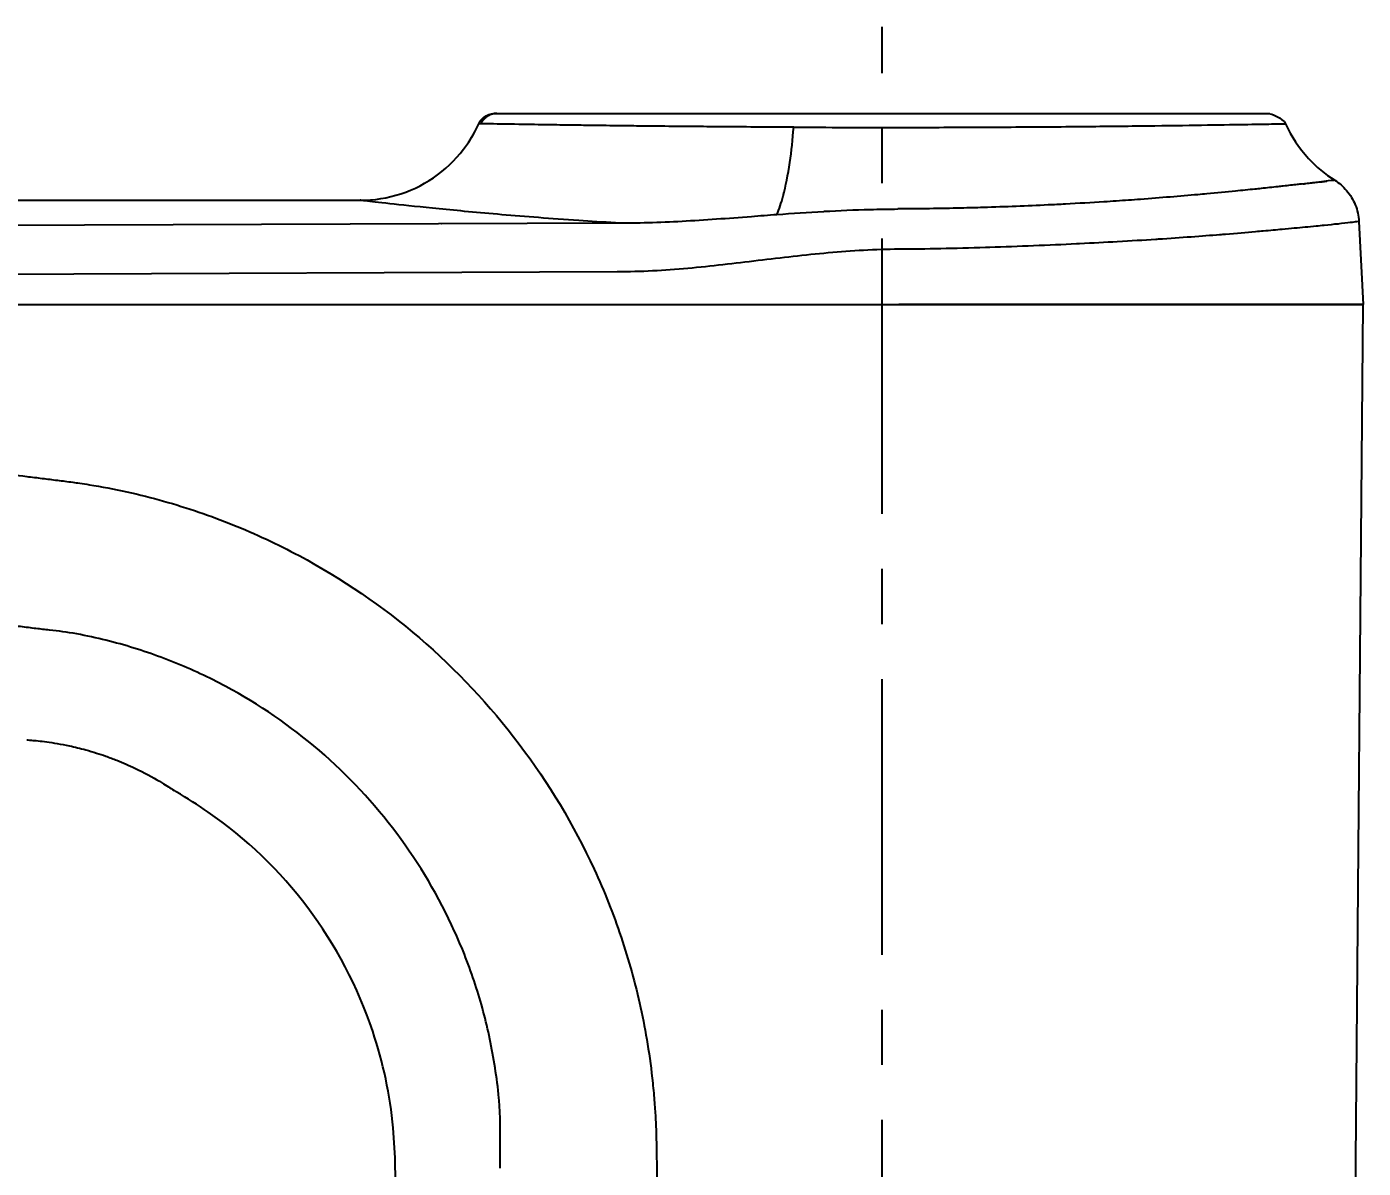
# Model space of a CAD drawing. Header units: millimetres. Extents: x 5401 to 6241, y 1473 to 2067.
# Drawn here: x 5730.8 to 5807.8, y 1792.5 to 1858.2 of the extents above; entities that cross this region are included whole.
import ezdxf

# ---------------------------------------------------------------- set-up
doc = ezdxf.new("R2010")
doc.units = ezdxf.units.MM
doc.linetypes.add('CENTERX2', pattern=[101.6, 63.5, -12.7, 12.7, -12.7])
doc.layers.add('CENTER', color=1, linetype='CENTERX2')
doc.layers.add('DIM', color=3, linetype='Continuous')
doc.styles.get("Standard").update_dxf_attribs({"font": 'arial.ttf'})
doc.dimstyles.new('사본 ISO-25', dxfattribs={"dimtxt": 7, "dimasz": 7, "dimexe": 2.1, "dimexo": 2.1, "dimgap": 2, "dimtad": 1, "dimtih": 1, "dimtoh": 1, "dimdec": 1, "dimdsep": 46, "dimtxsty": 'Standard', "dimcen": 0, "dimclrd": 3, "dimclre": 3, "dimclrt": 4, "dimazin": 2, "dimtp": 0.1, "dimtm": 0.1, "dimtfac": 0.714286, "dimtdec": 1, "dimtmove": 0, "dimatfit": 3, "dimfxl": 1, "dimarcsym": 0})

# ---------------------------------------------------------------- blocks, each defined once
blk = doc.blocks.new('*D42')
at = {"layer": 'DIM', "color": 3, "lineweight": -2, "transparency": 16777216}
for p, q in [((5659.608, 1811.884), (5659.608, 1681.137)), ((5665.608, 1683.237), (5707.985, 1683.237)), ((5774.09, 1683.237), (5731.712, 1683.237))]:
    blk.add_line(p, q, dxfattribs=at)
at = {"layer": 'DIM', "color": 3, "transparency": 16777216}
for points in [[(5665.608, 1684.237), (5665.608, 1682.237), (5659.608, 1683.237)], [(5774.09, 1684.237), (5774.09, 1682.237), (5780.09, 1683.237)]]:
    blk.add_solid(points, dxfattribs=at)
at = {"layer": 'DIM', "color": 4, "transparency": 16777216, "insert": (5719.849, 1683.237), "char_height": 6, "attachment_point": 5}
blk.add_mtext('120.5', dxfattribs=at)
blk = doc.blocks.new('*D50')
at = {"layer": 'DIM', "color": 3, "lineweight": -2, "transparency": 16777216}
for start, end in [(260.478093, 264.39157), (265.607865, 269.521907)]:
    blk.add_arc((5780.09, 2497.272), 719.056, start, end, dxfattribs=at)
at = {"layer": 'DIM', "color": 3, "transparency": 16777216}
for points in [[(5660.97, 1787.138), (5661.31, 1789.109), (5655.227, 1789.14)], [(5774.094, 1779.241), (5774.086, 1777.241), (5780.09, 1778.216)]]:
    blk.add_solid(points, dxfattribs=at)
at = {"layer": 'DIM', "color": 4, "transparency": 16777216, "insert": (5717.42, 1780.952), "char_height": 6, "attachment_point": 5}
blk.add_mtext('10°', dxfattribs=at)
blk = doc.blocks.new('*D51')
at = {"layer": 'DIM', "color": 3, "lineweight": -2, "transparency": 16777216}
for p, q in [((5657.508, 1813.984), (5623.224, 1813.984)), ((5625.324, 1807.984), (5625.324, 1763.674)), ((5625.324, 1709.237), (5625.324, 1753.547)), ((5751.49, 1703.237), (5623.224, 1703.237))]:
    blk.add_line(p, q, dxfattribs=at)
at = {"layer": 'DIM', "color": 3, "transparency": 16777216}
for points in [[(5624.324, 1807.984), (5626.324, 1807.984), (5625.324, 1813.984)], [(5624.324, 1709.237), (5626.324, 1709.237), (5625.324, 1703.237)]]:
    blk.add_solid(points, dxfattribs=at)
at = {"layer": 'DIM', "color": 4, "transparency": 16777216, "insert": (5625.324, 1758.61), "char_height": 6, "attachment_point": 5}
blk.add_mtext('110.7', dxfattribs=at)

msp = doc.modelspace()

# ---------------------------------------------------------------- linework, layer by layer
at = {"extrusion": (0, 1, 0)}
for p, q in [((5767.49, 1852.499), (5767.49, 1852.5)), ((5792.69, 1853.237), (5792.69, 1853.237)), ((5644.745, 1848.237), (5750.019, 1848.237)), ((5651.65, 1846.491), (5764.721, 1846.935)), ((5804.569, 1846.692), (5804.569, 1846.692)), ((5807.552, 1847.015), (5807.803, 1842.237)), ((5764.826, 1844.108), (5651.754, 1843.669)), ((5651.757, 1842.237), (5781.057, 1842.237)), ((5651.759, 1842.237), (5781.057, 1842.237)), ((5807.803, 1842.237), (5781.057, 1842.237)), ((5781.057, 1842.237), (5807.803, 1842.237)), ((5806.59, 1703.237), (5807.803, 1842.237))]:
    msp.add_line(p, q, dxfattribs=at)
for points, knots in [([(5750.019, 1848.237), (5750.81, 1848.237), (5751.611, 1848.365), (5753.117, 1848.861), (5753.84, 1849.234), (5755.119, 1850.181), (5755.69, 1850.764), (5756.421, 1851.803), (5756.659, 1852.217), (5756.854, 1852.649)], [0.0000619, 0.0000619, 0.0000619, 0.0000619, 0.2373652, 0.2373652, 0.4756, 0.4756, 0.7145693, 0.7145693, 0.8565747, 0.8565747, 0.8565747, 0.8565747]), ([(5756.854, 1852.649), (5756.897, 1852.745), (5756.957, 1852.836), (5757.101, 1852.992), (5757.186, 1853.059), (5757.372, 1853.162), (5757.474, 1853.2), (5757.64, 1853.231), (5757.703, 1853.237), (5757.765, 1853.237)], [0, 0, 0, 0, 0.0318573, 0.0318573, 0.0636441, 0.0636441, 0.095511, 0.095511, 0.1142448, 0.1142448, 0.1142448, 0.1142448]), ([(5757.887, 1853.237), (5757.804, 1853.237), (5757.719, 1853.226), (5757.634, 1853.204), (5757.54, 1853.179), (5757.446, 1853.139), (5757.36, 1853.085), (5757.275, 1853.031), (5757.198, 1852.964), (5757.133, 1852.889), (5757.069, 1852.814), (5757.018, 1852.731), (5756.98, 1852.646)], [0.0081569, 0.0081569, 0.0081569, 0.0081569, 0.2354314, 0.2354314, 0.2354314, 0.4903747, 0.4903747, 0.4903747, 0.7453181, 0.7453181, 0.7453181, 1, 1, 1, 1]), ([(5774.99, 1852.447), (5774.492, 1852.449), (5773.997, 1852.451), (5773.505, 1852.453), (5773.269, 1852.455), (5773.033, 1852.456), (5772.799, 1852.457), (5772.084, 1852.461), (5771.38, 1852.466), (5770.691, 1852.471), (5770.212, 1852.475), (5769.74, 1852.479), (5769.279, 1852.483), (5768.608, 1852.488), (5767.958, 1852.494), (5767.323, 1852.501), (5767.125, 1852.503), (5766.928, 1852.505), (5766.733, 1852.507), (5766.305, 1852.512), (5765.885, 1852.517), (5765.477, 1852.522), (5764.882, 1852.529), (5764.312, 1852.536), (5763.771, 1852.542), (5763.611, 1852.544), (5763.453, 1852.546), (5763.298, 1852.548), (5762.929, 1852.553), (5762.575, 1852.558), (5762.233, 1852.563), (5761.748, 1852.57), (5761.29, 1852.576), (5760.861, 1852.583), (5760.731, 1852.585), (5760.604, 1852.587), (5760.48, 1852.589), (5760.194, 1852.593), (5759.924, 1852.597), (5759.67, 1852.601), (5758.944, 1852.612), (5758.355, 1852.622), (5757.903, 1852.63), (5757.606, 1852.635), (5757.368, 1852.64), (5757.195, 1852.642), (5757.106, 1852.644), (5757.034, 1852.645), (5756.98, 1852.646)], [0, 0, 0, 0, 0.053253, 0.053253, 0.053253, 0.0788125, 0.0788125, 0.0788125, 0.15684, 0.15684, 0.15684, 0.2110441, 0.2110441, 0.2110441, 0.2899397, 0.2899397, 0.2899397, 0.3146036, 0.3146036, 0.3146036, 0.3688353, 0.3688353, 0.3688353, 0.4477309, 0.4477309, 0.4477309, 0.4711162, 0.4711162, 0.4711162, 0.5266265, 0.5266265, 0.5266265, 0.6055221, 0.6055221, 0.6055221, 0.6294024, 0.6294024, 0.6294024, 0.6844177, 0.6844177, 0.6844177, 0.8422088, 0.8422088, 0.8422088, 0.9462383, 0.9462383, 0.9462383, 1, 1, 1, 1]), ([(5757.887, 1853.237), (5758.134, 1853.237), (5758.765, 1853.237), (5760.703, 1853.237), (5762.028, 1853.237), (5764.083, 1853.237), (5764.58, 1853.237), (5765.098, 1853.237)], [0, 0, 0, 0, 0.70365, 0.70365, 1.404578, 1.404578, 1.613434, 1.613434, 1.613434, 1.613434]), ([(5765.098, 1853.237), (5765.416, 1853.237), (5765.742, 1853.237), (5766.076, 1853.237), (5766.31, 1853.237), (5766.548, 1853.237), (5766.79, 1853.237)], [0.24036535, 0.24036535, 0.24036535, 0.24036535, 0.25942249, 0.25942249, 0.25942249, 0.27277649, 0.27277649, 0.27277649, 0.27277649]), ([(5766.79, 1853.237), (5768.741, 1853.237), (5770.957, 1853.237), (5774.939, 1853.237), (5776.69, 1853.237), (5778.444, 1853.237)], [0, 0, 0, 0, 0.726322, 0.726322, 1.253833, 1.253833, 1.253833, 1.253833]), ([(5774.99, 1852.447), (5775.968, 1852.443), (5778.45, 1852.434), (5782.54, 1852.435), (5787.014, 1852.452), (5791.236, 1852.483), (5795.026, 1852.523), (5798.252, 1852.566), (5800.79, 1852.605), (5802.506, 1852.634), (5803.224, 1852.646), (5803.327, 1852.649), (5803.327, 1852.649)], [0, 0, 0, 0, 0.0725489, 0.1820551, 0.2915612, 0.4010673, 0.5105735, 0.6200796, 0.7295858, 0.8390919, 0.9485981, 0.999801, 0.999801, 0.999801, 0.999801]), ([(5784.923, 1853.237), (5785.518, 1853.237), (5786.106, 1853.237), (5786.686, 1853.237), (5787.101, 1853.237), (5787.511, 1853.237), (5787.916, 1853.237), (5788.878, 1853.237), (5789.811, 1853.237), (5790.708, 1853.237), (5791.226, 1853.237), (5791.733, 1853.237), (5792.226, 1853.237)], [0.5538947, 0.5538947, 0.5538947, 0.5538947, 0.5807864, 0.5807864, 0.5807864, 0.6, 0.6, 0.6, 0.6456651, 0.6456651, 0.6456651, 0.6720413, 0.6720413, 0.6720413, 0.6720413]), ([(5792.226, 1853.237), (5792.75, 1853.237), (5793.258, 1853.237), (5793.751, 1853.237), (5793.945, 1853.237), (5794.137, 1853.237), (5794.326, 1853.237), (5794.69, 1853.237), (5795.045, 1853.237), (5795.39, 1853.237)], [0.67204127, 0.67204127, 0.67204127, 0.67204127, 0.7, 0.7, 0.7, 0.71100441, 0.71100441, 0.71100441, 0.73219908, 0.73219908, 0.73219908, 0.73219908]), ([(5795.39, 1853.237), (5797.158, 1853.237), (5798.671, 1853.237), (5800.921, 1853.237), (5801.699, 1853.237), (5802.206, 1853.237), (5802.288, 1853.237), (5802.367, 1853.237), (5802.386, 1853.237), (5802.404, 1853.237), (5802.408, 1853.237), (5802.412, 1853.237), (5802.413, 1853.237), (5802.414, 1853.237), (5802.415, 1853.237), (5802.415, 1853.237), (5802.415, 1853.237), (5802.415, 1853.237), (5802.415, 1853.237), (5802.415, 1853.237), (5802.415, 1853.237), (5802.415, 1853.237), (5802.415, 1853.237), (5802.416, 1853.237), (5803.177, 1852.978), (5803.326, 1852.648)], [0, 0, 0, 0, 0.724911, 0.724911, 1.429353, 1.429353, 1.622658, 1.622658, 1.715944, 1.715944, 1.760695, 1.760695, 1.782139, 1.782139, 1.798222, 1.798222, 1.801237, 1.801237, 1.801796, 1.801796, 1.801866, 1.801866, 1.801887, 1.801887, 1.910383, 1.910383, 1.910383, 1.910383]), ([(5803.327, 1852.649), (5803.655, 1851.921), (5804.107, 1851.239), (5805.092, 1850.171), (5805.604, 1849.744), (5806.158, 1849.395)], [0, 0, 0, 0, 0.2393754, 0.2393754, 0.4358844, 0.4358844, 0.4358844, 0.4358844]), ([(5774.027, 1847.422), (5774.153, 1847.712), (5774.276, 1848.072), (5774.388, 1848.492), (5774.536, 1849.046), (5774.667, 1849.704), (5774.771, 1850.409), (5774.867, 1851.065), (5774.94, 1851.76), (5774.99, 1852.447)], [0, 0, 0, 0, 0.2819874, 0.2819874, 0.2819874, 0.6541768, 0.6541768, 0.6541768, 1, 1, 1, 1]), ([(5806.158, 1849.395), (5806.158, 1849.395), (5806.158, 1849.395), (5806.158, 1849.395), (5806.158, 1849.395), (5806.155, 1849.394), (5806.149, 1849.393), (5806.105, 1849.388), (5805.899, 1849.363), (5805.54, 1849.32), (5805.36, 1849.299), (5805.141, 1849.274), (5804.884, 1849.244), (5804.692, 1849.221), (5804.478, 1849.197), (5804.242, 1849.17), (5804.162, 1849.161), (5804.08, 1849.151), (5803.996, 1849.142), (5803.747, 1849.114), (5803.477, 1849.084), (5803.186, 1849.052), (5803.086, 1849.041), (5802.983, 1849.03), (5802.878, 1849.018), (5802.575, 1848.985), (5802.252, 1848.951), (5801.912, 1848.915), (5801.793, 1848.902), (5801.672, 1848.89), (5801.549, 1848.877), (5801.197, 1848.84), (5800.827, 1848.803), (5800.442, 1848.764), (5799.922, 1848.713), (5799.372, 1848.66), (5798.791, 1848.607), (5798.622, 1848.591), (5798.451, 1848.576), (5798.278, 1848.56), (5797.253, 1848.469), (5796.14, 1848.378), (5794.972, 1848.291), (5794.741, 1848.274), (5794.508, 1848.257), (5794.272, 1848.24), (5793.812, 1848.208), (5793.343, 1848.176), (5792.865, 1848.145), (5792.143, 1848.099), (5791.4, 1848.055), (5790.641, 1848.015), (5790.314, 1847.998), (5789.984, 1847.981), (5789.652, 1847.965), (5788.438, 1847.907), (5787.188, 1847.858), (5785.918, 1847.82), (5785.492, 1847.808), (5785.065, 1847.796), (5784.636, 1847.786), (5783.433, 1847.758), (5782.215, 1847.74), (5780.994, 1847.735)], [0.4659616, 0.4659616, 0.4659616, 0.4659616, 0.4661648, 0.4661648, 0.4661648, 0.4749739, 0.4749739, 0.4749739, 0.5413578, 0.5413578, 0.5413578, 0.5746572, 0.5746572, 0.5746572, 0.5996236, 0.5996236, 0.5996236, 0.6080763, 0.6080763, 0.6080763, 0.6329883, 0.6329883, 0.6329883, 0.6415876, 0.6415876, 0.6415876, 0.666353, 0.666353, 0.666353, 0.6749955, 0.6749955, 0.6749955, 0.6997177, 0.6997177, 0.6997177, 0.7330824, 0.7330824, 0.7330824, 0.7427492, 0.7427492, 0.7427492, 0.7998118, 0.7998118, 0.7998118, 0.8110982, 0.8110982, 0.8110982, 0.8331765, 0.8331765, 0.8331765, 0.8665412, 0.8665412, 0.8665412, 0.8808814, 0.8808814, 0.8808814, 0.9332706, 0.9332706, 0.9332706, 0.9508234, 0.9508234, 0.9508234, 1, 1, 1, 1]), ([(5806.158, 1849.394), (5806.415, 1849.232), (5806.648, 1849.027), (5807.053, 1848.551), (5807.223, 1848.268), (5807.462, 1847.667), (5807.535, 1847.34), (5807.552, 1847.015)], [0, 0, 0, 0, 0.0911499, 0.0911499, 0.187508, 0.187508, 0.2853465, 0.2853465, 0.2853465, 0.2853465]), ([(5804.319, 1849.179), (5804.382, 1849.186), (5804.443, 1849.193), (5804.502, 1849.199), (5805.006, 1849.256), (5805.397, 1849.302), (5805.673, 1849.336), (5805.686, 1849.338), (5805.699, 1849.339), (5805.712, 1849.341)], [0.3352859, 0.3352859, 0.3352859, 0.3352859, 0.34205079, 0.34205079, 0.34205079, 0.39943537, 0.39943537, 0.39943537, 0.40215808, 0.40215808, 0.40215808, 0.40215808]), ([(5764.721, 1846.935), (5764, 1846.978), (5761.63, 1847.129), (5758.042, 1847.408), (5753.19, 1847.866), (5750.744, 1848.152), (5750.08, 1848.229), (5750.019, 1848.237), (5750.019, 1848.237)], [0, 0, 0, 0, 0.0798067, 0.2688909, 0.4579752, 0.8361437, 0.9306858, 0.9999858, 0.9999858, 0.9999858, 0.9999858]), ([(5764.722, 1846.935), (5765.975, 1846.922), (5768.533, 1847.005), (5771.674, 1847.242), (5773.534, 1847.385), (5774.027, 1847.422)], [0.0000231, 0.0000231, 0.0000231, 0.0000231, 0.4242381, 0.8484762, 0.9999999, 0.9999999, 0.9999999, 0.9999999]), ([(5774.027, 1847.422), (5774.914, 1847.487), (5775.812, 1847.549), (5776.718, 1847.599), (5776.726, 1847.6), (5776.734, 1847.6), (5776.741, 1847.6), (5777.616, 1847.649), (5778.497, 1847.687), (5779.385, 1847.71), (5779.919, 1847.724), (5780.457, 1847.732), (5780.994, 1847.735)], [0, 0, 0, 0, 0.391295, 0.391295, 0.391295, 0.394652, 0.394652, 0.394652, 0.772494, 0.772494, 0.772494, 1, 1, 1, 1]), ([(5807.552, 1847.015), (5807.552, 1847.014), (5807.553, 1847.014), (5807.547, 1847.013), (5807.541, 1847.011), (5807.506, 1847.007), (5807.417, 1846.997), (5807.329, 1846.986), (5807.212, 1846.971), (5807.042, 1846.951), (5806.873, 1846.93), (5806.65, 1846.905), (5806.317, 1846.869), (5806.102, 1846.846), (5805.836, 1846.818), (5805.555, 1846.789), (5805.403, 1846.774), (5805.247, 1846.758), (5805.096, 1846.743), (5804.874, 1846.721), (5804.666, 1846.701), (5804.453, 1846.681), (5804.258, 1846.662), (5804.057, 1846.643), (5803.829, 1846.622), (5803.618, 1846.602), (5803.382, 1846.581), (5803.123, 1846.557), (5802.798, 1846.528), (5802.436, 1846.495), (5802.042, 1846.46), (5801.895, 1846.447), (5801.744, 1846.433), (5801.587, 1846.42), (5801.075, 1846.374), (5800.51, 1846.325), (5799.86, 1846.272), (5799.752, 1846.263), (5799.642, 1846.254), (5799.529, 1846.245), (5798.529, 1846.165), (5797.331, 1846.075), (5795.988, 1845.987), (5795.942, 1845.984), (5795.897, 1845.981), (5795.851, 1845.978), (5795.152, 1845.932), (5794.417, 1845.887), (5793.632, 1845.843), (5792.949, 1845.805), (5792.229, 1845.767), (5791.465, 1845.73), (5791.405, 1845.727), (5791.344, 1845.724), (5791.283, 1845.721), (5789.705, 1845.645), (5787.939, 1845.571), (5786.281, 1845.518), (5786.202, 1845.515), (5786.123, 1845.512), (5786.045, 1845.51), (5784.257, 1845.454), (5782.616, 1845.425), (5781.051, 1845.413)], [0.0000034, 0.0000034, 0.0000034, 0.0000034, 0.0833333, 0.0833333, 0.0833333, 0.1666667, 0.1666667, 0.1666667, 0.25, 0.25, 0.25, 0.3333333, 0.3333333, 0.3333333, 0.3873627, 0.3873627, 0.3873627, 0.4166667, 0.4166667, 0.4166667, 0.460071, 0.460071, 0.460071, 0.5, 0.5, 0.5, 0.5369741, 0.5369741, 0.5369741, 0.5833333, 0.5833333, 0.5833333, 0.6006259, 0.6006259, 0.6006259, 0.6572498, 0.6572498, 0.6572498, 0.6666667, 0.6666667, 0.6666667, 0.75, 0.75, 0.75, 0.7528253, 0.7528253, 0.7528253, 0.7958919, 0.7958919, 0.7958919, 0.8333333, 0.8333333, 0.8333333, 0.8362947, 0.8362947, 0.8362947, 0.9130051, 0.9130051, 0.9130051, 0.9166667, 0.9166667, 0.9166667, 1, 1, 1, 1]), ([(5806.326, 1846.87), (5806.335, 1846.871), (5806.344, 1846.872), (5806.353, 1846.873), (5806.359, 1846.873), (5806.365, 1846.874), (5806.371, 1846.875)], [0.831383761, 0.831383761, 0.831383761, 0.831383761, 0.833333333, 0.833333333, 0.833333333, 0.834572947, 0.834572947, 0.834572947, 0.834572947]), ([(5679.148, 1838.051), (5679.604, 1838.002), (5680.06, 1837.954), (5680.517, 1837.905), (5690.099, 1836.884), (5699.685, 1835.908), (5709.268, 1834.859), (5714.059, 1834.335), (5718.85, 1833.792), (5723.63, 1833.217), (5724.825, 1833.073), (5726.019, 1832.927), (5727.218, 1832.777), (5728.418, 1832.627), (5729.621, 1832.474), (5730.808, 1832.324), (5731.104, 1832.287), (5731.4, 1832.25), (5731.694, 1832.213), (5731.989, 1832.177), (5732.282, 1832.141), (5732.573, 1832.105), (5732.864, 1832.069), (5733.154, 1832.033), (5733.459, 1831.992), (5733.589, 1831.974), (5733.722, 1831.955), (5733.859, 1831.936)], [0, 0, 0, 0, 0.025, 0.025, 0.025, 0.55, 0.55, 0.55, 0.8125, 0.8125, 0.8125, 0.878125, 0.878125, 0.878125, 0.94375, 0.94375, 0.94375, 0.960156, 0.960156, 0.960156, 0.976562, 0.976562, 0.976562, 0.992969, 0.992969, 0.992969, 1, 1, 1, 1]), ([(5758.089, 1792.462), (5758.085, 1792.762), (5758.08, 1793.064), (5758.079, 1793.347), (5758.077, 1793.912), (5758.09, 1794.396), (5758.088, 1794.877), (5758.087, 1795.117), (5758.082, 1795.355), (5758.069, 1795.626), (5758.056, 1795.897), (5758.035, 1796.2), (5758.008, 1796.5), (5757.955, 1797.1), (5757.877, 1797.689), (5757.789, 1798.255), (5757.7, 1798.821), (5757.602, 1799.365), (5757.489, 1799.903), (5757.264, 1800.979), (5756.981, 1802.029), (5756.643, 1803.064), (5756.304, 1804.099), (5755.909, 1805.118), (5755.459, 1806.113), (5753.659, 1810.09), (5750.98, 1813.675), (5747.668, 1816.528), (5746.012, 1817.954), (5744.197, 1819.198), (5742.27, 1820.228), (5741.307, 1820.743), (5740.316, 1821.205), (5739.305, 1821.612), (5738.295, 1822.018), (5737.265, 1822.369), (5736.188, 1822.671), (5735.65, 1822.821), (5735.101, 1822.96), (5734.539, 1823.081), (5733.977, 1823.203), (5733.402, 1823.307), (5732.882, 1823.379), (5732.622, 1823.415), (5732.376, 1823.442), (5732.125, 1823.47), (5731.875, 1823.498), (5731.62, 1823.525), (5731.34, 1823.559), (5731.061, 1823.593), (5730.755, 1823.632), (5730.453, 1823.672), (5730.151, 1823.711), (5729.852, 1823.75), (5729.552, 1823.789), (5728.356, 1823.946), (5727.157, 1824.102), (5725.961, 1824.259), (5724.766, 1824.416), (5723.574, 1824.574), (5722.381, 1824.732), (5717.61, 1825.365), (5712.835, 1826.015), (5708.063, 1826.672), (5698.519, 1827.987), (5688.986, 1829.332), (5679.447, 1830.645), (5669.908, 1831.958), (5660.363, 1833.239), (5650.803, 1834.444)], [0, 0, 0, 0, 0.0068966, 0.0068966, 0.0068966, 0.0206897, 0.0206897, 0.0206897, 0.0275862, 0.0275862, 0.0275862, 0.0344828, 0.0344828, 0.0344828, 0.0482759, 0.0482759, 0.0482759, 0.062069, 0.062069, 0.062069, 0.0896552, 0.0896552, 0.0896552, 0.1172414, 0.1172414, 0.1172414, 0.2275862, 0.2275862, 0.2275862, 0.2827586, 0.2827586, 0.2827586, 0.3103448, 0.3103448, 0.3103448, 0.337931, 0.337931, 0.337931, 0.3517241, 0.3517241, 0.3517241, 0.3655172, 0.3655172, 0.3655172, 0.3724138, 0.3724138, 0.3724138, 0.3793103, 0.3793103, 0.3793103, 0.3862069, 0.3862069, 0.3862069, 0.3931034, 0.3931034, 0.3931034, 0.4206897, 0.4206897, 0.4206897, 0.4482759, 0.4482759, 0.4482759, 0.5586207, 0.5586207, 0.5586207, 0.7793103, 0.7793103, 0.7793103, 1, 1, 1, 1]), ([(5733.859, 1831.936), (5734.041, 1831.909), (5734.887, 1831.781), (5736.597, 1831.455), (5739.408, 1830.743), (5742.711, 1829.613), (5747.803, 1827.234), (5755.957, 1821.661), (5762.014, 1813.645), (5765.117, 1805.808), (5766.052, 1802.438), (5766.589, 1799.634), (5766.841, 1797.756), (5766.979, 1796.218), (5767.035, 1795.329), (5767.058, 1794.75), (5767.066, 1794.486)], [0, 0, 0, 0, 0.011111, 0.05, 0.088889, 0.166667, 0.244444, 0.4, 0.711111, 0.788889, 0.866667, 0.905556, 0.944444, 0.963889, 0.983333, 1, 1, 1, 1]), ([(5730.809, 1817.146), (5730.809, 1817.146), (5730.904, 1817.14), (5731.289, 1817.108), (5731.586, 1817.081), (5732.336, 1816.98), (5732.778, 1816.908), (5733.569, 1816.738), (5733.888, 1816.661), (5734.417, 1816.515), (5734.621, 1816.454), (5735.007, 1816.332), (5735.187, 1816.272), (5735.583, 1816.131), (5735.796, 1816.051), (5736.364, 1815.824), (5736.71, 1815.671), (5737.58, 1815.256), (5738.066, 1814.989), (5738.78, 1814.567), (5739.036, 1814.402), (5739.346, 1814.198), (5739.421, 1814.147), (5739.423, 1814.145), (5739.423, 1814.145), (5739.423, 1814.145), (5739.423, 1814.145)], [1.399582, 1.399582, 1.399582, 1.399582, 1.555939, 1.555939, 1.722379, 1.722379, 1.886206, 1.886206, 1.989255, 1.989255, 2.053511, 2.053511, 2.110388, 2.110388, 2.179004, 2.179004, 2.296709, 2.296709, 2.494747, 2.494747, 2.657911, 2.657911, 2.79511, 2.79511, 2.79511, 2.797143, 2.797143, 2.797143, 2.797143]), ([(5752.776, 1749.837), (5752.588, 1760.59), (5752.404, 1771.344), (5752.165, 1784.786), (5752.118, 1787.475), (5752.048, 1791.707), (5752.063, 1793.255), (5751.74, 1796.68), (5751.339, 1798.559), (5749.891, 1802.899), (5748.611, 1805.333), (5745.404, 1809.592), (5743.444, 1811.476), (5740.668, 1813.398), (5740.053, 1813.786), (5739.423, 1814.145)], [0, 0, 0, 0, 3.226573, 3.226573, 4.033314, 4.033314, 4.496374, 4.496374, 5.0653, 5.0653, 5.869174, 5.869174, 6.664653, 6.664653, 6.882236, 6.882236, 6.882236, 6.882236]), ([(5767.066, 1794.486), (5767.077, 1794.134), (5767.084, 1793.786), (5767.09, 1793.441), (5767.095, 1793.139), (5767.098, 1792.838), (5767.102, 1792.537)], [0, 0, 0, 0, 0.533333, 0.533333, 0.533333, 1, 1, 1, 1]), ([(5767.102, 1792.537), (5767.106, 1792.236), (5767.122, 1791.332), (5767.145, 1789.223), (5767.196, 1785.006), (5767.353, 1771.751), (5767.705, 1744.093), (5768.014, 1718.845), (5768.21, 1703.237)], [0, 0, 0, 0, 0.01012, 0.030361, 0.070843, 0.151807, 0.475662, 1, 1, 1, 1])]:
    msp.add_open_spline(points, degree=3, knots=knots)
for points in [[(5756.98, 1852.646), (5756.895, 1852.648), (5756.854, 1852.648), (5756.854, 1852.649)], [(5757.765, 1853.237), (5757.806, 1853.237), (5757.806, 1853.237), (5757.887, 1853.237)], [(5778.444, 1853.237), (5779.379, 1853.237), (5780.322, 1853.237), (5781.258, 1853.237)], [(5781.258, 1853.237), (5782.489, 1853.237), (5783.719, 1853.237), (5784.923, 1853.237)], [(5802.29, 1853.237), (5802.291, 1853.237), (5802.291, 1853.237), (5802.292, 1853.237)], [(5802.292, 1853.237), (5802.292, 1853.237), (5802.292, 1853.237), (5802.292, 1853.237)], [(5803.074, 1852.644), (5803.123, 1852.645), (5803.165, 1852.645), (5803.2, 1852.646)], [(5803.2, 1852.646), (5803.284, 1852.647), (5803.327, 1852.648), (5803.327, 1852.649)], [(5803.2, 1852.646), (5803.2, 1852.646), (5803.2, 1852.646), (5803.2, 1852.646)], [(5803.327, 1852.649), (5803.327, 1852.649), (5803.327, 1852.649), (5803.327, 1852.649)], [(5806.158, 1849.395), (5806.158, 1849.395), (5806.158, 1849.395), (5806.158, 1849.395)], [(5802.766, 1849.006), (5802.767, 1849.006), (5802.767, 1849.006), (5802.767, 1849.006)], [(5755.854, 1847.617), (5755.854, 1847.617), (5755.854, 1847.617), (5755.854, 1847.617)], [(5774.918, 1847.483), (5774.918, 1847.484), (5774.918, 1847.485), (5774.918, 1847.486)], [(5754.689, 1846.896), (5754.691, 1846.897), (5754.693, 1846.898), (5754.694, 1846.899)], [(5781.051, 1845.413), (5779.69, 1845.407), (5776.982, 1845.239), (5772.939, 1844.764), (5768.896, 1844.266), (5766.187, 1844.113), (5764.826, 1844.108)]]:
    msp.add_open_spline(points, degree=3)
at = {"layer": 'CENTER', "ltscale": 0.25}
msp.add_line((5780.09, 1652.369), (5780.09, 1858.237), dxfattribs=at)

# ---------------------------------------------------------------- dimensions: what is measured, and where the dimension line sits
at = {"layer": 'DIM'}
dim = msp.add_angular_dim_2l(base=(5696.612, 1783.078), line1=((5780.09, 1652.369), (5780.09, 1858.237)), line2=((5666.515, 1853.161), (5640.08, 1703.237)), dimstyle='사본 ISO-25', override={"dimtxt": 6, "dimasz": 6, "dimtad": 0}, dxfattribs=at)
dim.commit()
dim.dimension.update_dxf_attribs({"geometry": '*D50', "text_midpoint": (5717.42, 1780.952)})
dim = msp.add_linear_dim(base=(5625.324, 1813.984), p1=(5753.59, 1703.237), p2=(5659.608, 1813.984), angle=90, dimstyle='사본 ISO-25', override={"dimtxt": 6, "dimasz": 6, "dimtad": 0}, dxfattribs=at)
dim.commit()
dim.dimension.update_dxf_attribs({"geometry": '*D51', "text_midpoint": (5625.324, 1758.61)})
dim = msp.add_linear_dim(base=(5780.09, 1683.237), p1=(5659.608, 1813.984), p2=(5780.09, 1683.237), dimstyle='사본 ISO-25', override={"dimtxt": 6, "dimasz": 6, "dimtad": 0}, dxfattribs=at)
dim.commit()
dim.dimension.update_dxf_attribs({"geometry": '*D42', "text_midpoint": (5719.849, 1683.237)})

doc.saveas('drawing.dxf')
